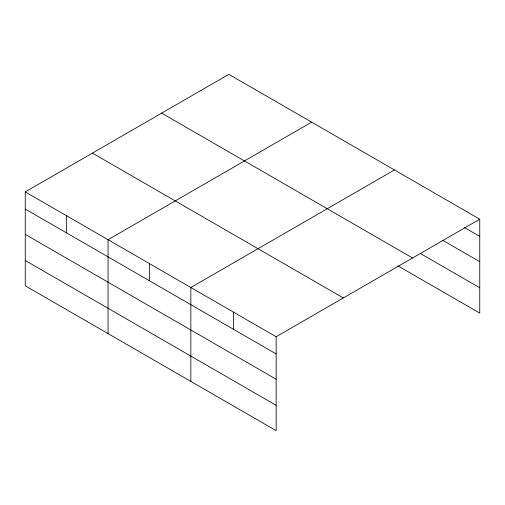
<?xml version="1.0" encoding="UTF-8"?>
<svg xmlns="http://www.w3.org/2000/svg" width="505" height="505" viewBox="0 0 505 505"><rect width="100%" height="100%" fill="white"/><g stroke="black" fill="none" stroke-linecap="round" stroke-linejoin="round"><path stroke-width="0.76" d="M25.25 191.9L276.147 336.753L276.147 430.651L25.25 285.798L25.25 191.9L228.853 74.349L479.75 219.202L479.75 313.1L397.833 265.807M311.648 122.153L108.045 239.698L108.045 333.597M394.443 169.951L190.839 287.503L190.839 381.401M276.147 336.753L479.75 219.202M464.177 227.383L479.75 236.372M442.513 240.191L479.75 261.691M420.173 253.384L479.75 287.781M161.663 113.139L412.56 257.992M92.44 153.11L343.337 297.963M25.25 209.064L276.147 353.923M25.25 234.389L276.147 379.242M25.25 260.479L276.147 405.332M233.493 312.128L233.493 329.298M149.442 263.604L149.442 280.767M66.647 215.799L66.647 232.969"/></g></svg>
